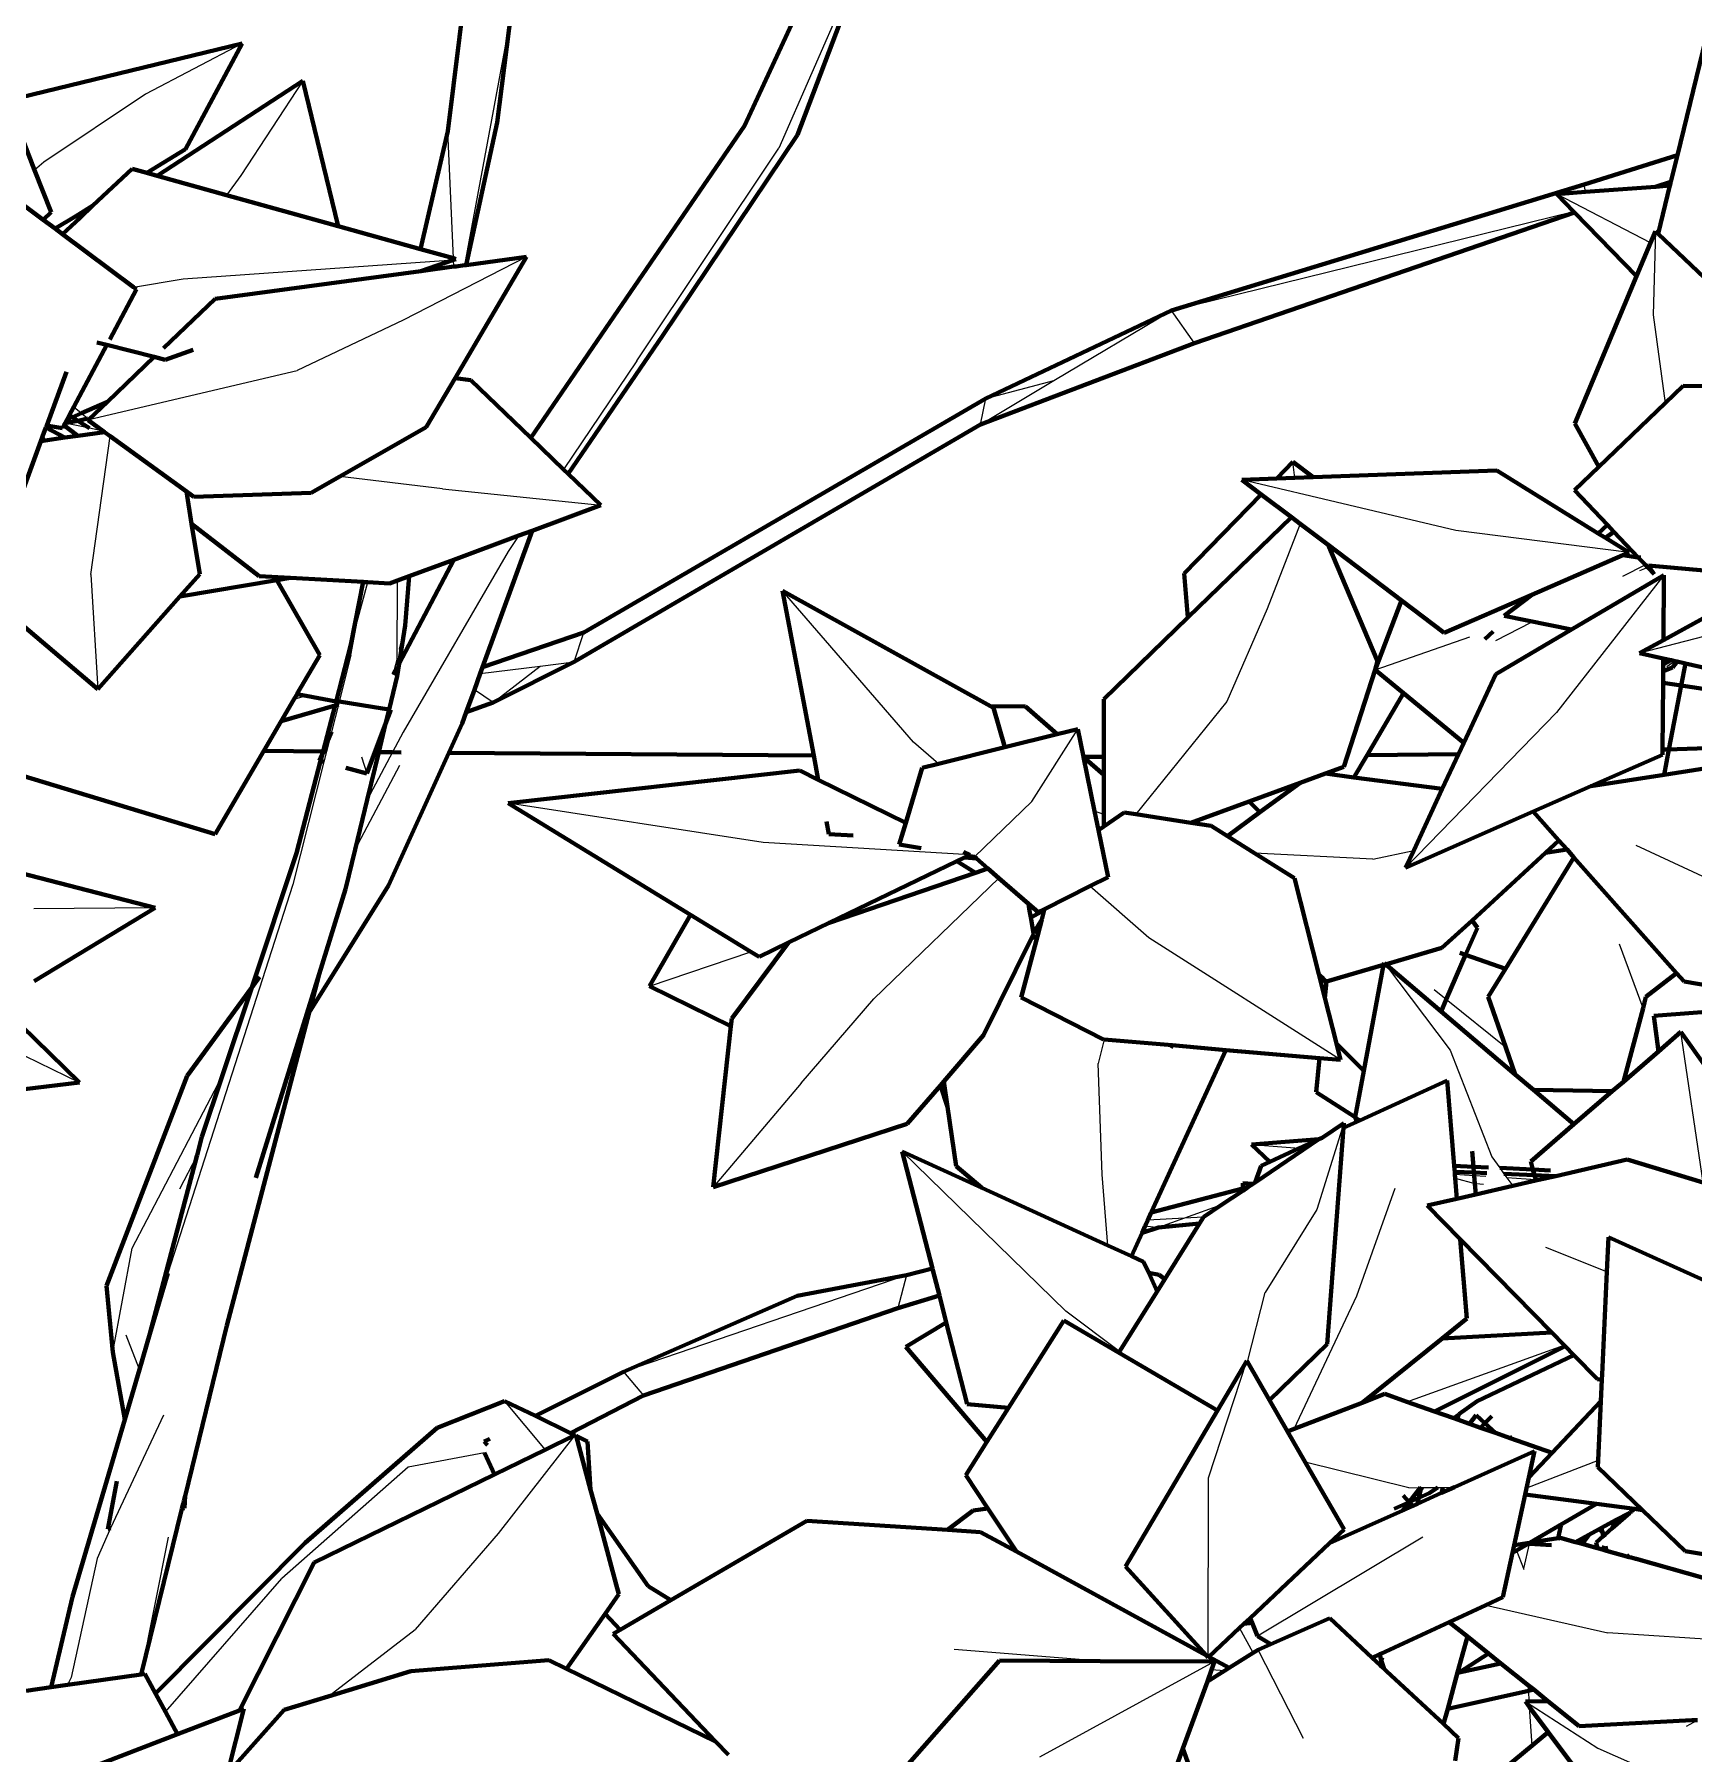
# Model space of a CAD drawing. Header units: millimetres. Extents: x 4307 to 31003, y 2809 to 20009.
# Drawn here: x 7282.2 to 7395.3, y 8134.5 to 8251.7 of the extents above; entities that cross this region are included whole.
import ezdxf

# ---------------------------------------------------------------- set-up
doc = ezdxf.new("R2010")
doc.units = ezdxf.units.MM
doc.layers.add('ProfileEdges', color=7, linetype='Continuous')

msp = doc.modelspace()

# ---------------------------------------------------------------- linework, layer by layer
for p, q in [((7314.93, 8260.05), (7314.44, 8251.67)), ((7339.87, 8259.77), (7332.96, 8243.98)), ((7296.37, 8251.12), (7289.76, 8247.66)), ((7314.44, 8251.67), (7311.53, 8236)), ((7300.49, 8248.57), (7296.27, 8242.13)), ((7289.76, 8247.66), (7282.83, 8243.03)), ((7310.77, 8236.48), (7310.38, 8245.14)), ((7323.28, 8229.48), (7332.96, 8243.98)), ((7282.83, 8243.03), (7282.21, 8242.49)), ((7296.27, 8242.13), (7295.3, 8240.79)), ((7387.96, 8241), (7387.87, 8241.52)), ((7392.4, 8237.54), (7386.01, 8240.85)), ((7359.74, 8232.93), (7387.15, 8239.68)), ((7392.73, 8238.32), (7392.58, 8232.62)), ((7292.34, 8235.07), (7310.78, 8236.38)), ((7315.74, 8236.57), (7307.35, 8232.26)), ((7310.8, 8235.91), (7310.78, 8236.38)), ((7288.96, 8234.52), (7292.34, 8235.07)), ((7307.35, 8232.26), (7300.12, 8228.82)), ((7351.72, 8228.14), (7359.74, 8232.93)), ((7361.31, 8230.7), (7359.74, 8232.93)), ((7392.58, 8232.62), (7393.41, 8226.61)), ((7285.91, 8225.49), (7300.12, 8228.82)), ((7323.28, 8229.48), (7318.28, 8222.08)), ((7346.71, 8225.15), (7351.72, 8228.14)), ((7347.08, 8226.91), (7351.72, 8228.14)), ((7284.88, 8226.35), (7285.4, 8225.92)), ((7346.71, 8225.15), (7347.08, 8226.91)), ((7285.95, 8224.89), (7284.28, 8225.23)), ((7285.4, 8225.92), (7285.84, 8225.55)), ((7285.84, 8225.55), (7285.91, 8225.49)), ((7286.88, 8224.7), (7285.95, 8224.89)), ((7286.05, 8214.92), (7287.35, 8224.36)), ((7368.15, 8221.5), (7368.02, 8222.6)), ((7310.02, 8220.77), (7303.01, 8221.6)), ((7310.02, 8220.77), (7320.83, 8219.64)), ((7379.13, 8217.92), (7364.53, 8221.37)), ((7368.5, 8218.38), (7366.26, 8212.57)), ((7390.94, 8216.42), (7379.13, 8217.92)), ((7315.23, 8217.57), (7314.51, 8216.49)), ((7314.51, 8216.49), (7307.33, 8204.16)), ((7392.06, 8215.57), (7390.48, 8214.78)), ((7392.17, 8215.63), (7392.06, 8215.57)), ((7286.05, 8214.92), (7286.51, 8207.1)), ((7304.2, 8211.71), (7304.7, 8214.4)), ((7304.2, 8211.71), (7304.92, 8214.39)), ((7306.93, 8209.13), (7306.96, 8214.51)), ((7393.31, 8214.87), (7385.99, 8205.51)), ((7392.22, 8215.4), (7391.66, 8215.17)), ((7392.32, 8215.45), (7392.22, 8215.4)), ((7392.48, 8215.51), (7392.32, 8215.45)), ((7342.15, 8203.48), (7333.2, 8213.8)), ((7407.08, 8213.55), (7391.66, 8209.56)), ((7366.26, 8212.57), (7363.51, 8206.27)), ((7303.78, 8209.43), (7304.2, 8211.71)), ((7303.78, 8210.15), (7304.2, 8211.71)), ((7307.1, 8209.83), (7307.48, 8211.44)), ((7319, 8208.96), (7319.65, 8210.97)), ((7384.27, 8211.64), (7381.82, 8210.4)), ((7373.63, 8208.41), (7380.07, 8210.66)), ((7303.78, 8209.43), (7302.98, 8206.27)), ((7306.66, 8208.1), (7306.93, 8209.13)), ((7306.92, 8207.98), (7306.93, 8208.6)), ((7306.93, 8208.6), (7306.93, 8209.13)), ((7312.6, 8208.16), (7316.68, 8208.67)), ((7313.48, 8206.2), (7316.68, 8208.67)), ((7316.68, 8208.67), (7319, 8208.96)), ((7394.07, 8209.02), (7393.52, 8208.63)), ((7300.72, 8206.64), (7299.89, 8206.4)), ((7300.72, 8206.64), (7300.06, 8206.7)), ((7300.72, 8206.64), (7300.08, 8206.74)), ((7302.98, 8206.27), (7302.92, 8206.05)), ((7313.48, 8206.2), (7312.2, 8207.06)), ((7363.51, 8206.27), (7357.31, 8198.57)), ((7302.92, 8206.05), (7302.45, 8204.19)), ((7385.99, 8205.51), (7375.7, 8194.93)), ((7302.45, 8204.19), (7302.11, 8202.85)), ((7307.33, 8204.16), (7306.61, 8202.8)), ((7350.21, 8199.44), (7353.35, 8204.38)), ((7302.11, 8202.85), (7301.93, 8202.15)), ((7306.61, 8202.8), (7304.88, 8199.55)), ((7343.84, 8202.01), (7342.15, 8203.48)), ((7301.93, 8202.15), (7299.81, 8193.79)), ((7304.07, 8196.17), (7307.11, 8201.92)), ((7304.49, 8202.49), (7304.86, 8201.36)), ((7331.89, 8196.64), (7314.51, 8199.33)), ((7350.21, 8199.44), (7346.31, 8195.67)), ((7355.12, 8198.56), (7354.49, 8198.78)), ((7345.98, 8195.8), (7331.89, 8196.64)), ((7373.46, 8195.52), (7365.4, 8195.93)), ((7373.46, 8195.52), (7376.25, 8196.11)), ((7398.26, 8193.26), (7391.43, 8196.45)), ((7299.81, 8193.79), (7291.29, 8167.29)), ((7339.43, 8185.98), (7347.97, 8194.22)), ((7358.19, 8190.14), (7354.17, 8193.66)), ((7290.43, 8192.2), (7282.16, 8192.12)), ((7350.15, 8192.32), (7350.06, 8191.99)), ((7371.27, 8181.82), (7358.19, 8190.14)), ((7324.14, 8186.86), (7331.06, 8189.19)), ((7391.89, 8185.35), (7390.28, 8189.72)), ((7374.34, 8188.34), (7378.73, 8182.5)), ((7374.6, 8188.12), (7374.55, 8188.4)), ((7378.47, 8185.94), (7377.64, 8186.61)), ((7334.48, 8180.25), (7339.43, 8185.98)), ((7382.54, 8182.67), (7378.47, 8185.94)), ((7279.1, 8183.29), (7285.27, 8180.29)), ((7355.15, 8183.22), (7354.73, 8181.57)), ((7396, 8173.46), (7394.48, 8183.73)), ((7355, 8174.02), (7354.73, 8181.57)), ((7378.73, 8182.5), (7381.57, 8175.21)), ((7288.87, 8168.99), (7294.99, 8180.71)), ((7294.99, 8180.71), (7295.34, 8181.38)), ((7334.48, 8180.25), (7328.47, 8173.16)), ((7371.37, 8177.15), (7369.65, 8171.63)), ((7371.48, 8177.51), (7371.37, 8177.15)), ((7365.2, 8176.05), (7368.45, 8175.8)), ((7292.12, 8173.03), (7293.27, 8175.27)), ((7352.52, 8164.7), (7341.38, 8175.57)), ((7381.57, 8175.21), (7382.12, 8174.46)), ((7355.4, 8169.18), (7355, 8174.02)), ((7380.38, 8173.92), (7379.06, 8174.01)), ((7379.08, 8173.77), (7380.43, 8173.4)), ((7381.17, 8173.87), (7380.38, 8173.92)), ((7380.43, 8173.4), (7380.51, 8173.38)), ((7381.01, 8173.33), (7380.51, 8173.38)), ((7382.12, 8174.46), (7382.41, 8174.06)), ((7382.41, 8174.06), (7382.61, 8173.78)), ((7384.58, 8173.66), (7382.61, 8173.78)), ((7382.61, 8173.78), (7383.01, 8173.24)), ((7384.78, 8173.64), (7384.58, 8173.66)), ((7372.37, 8165.74), (7374.98, 8173.09)), ((7360.63, 8171.03), (7358.12, 8170.9)), ((7360.63, 8171.03), (7358.86, 8170.39)), ((7363.15, 8171.94), (7360.63, 8171.03)), ((7361.92, 8171.1), (7360.63, 8171.03)), ((7369.65, 8171.63), (7366.12, 8165.97)), ((7358.86, 8170.39), (7357.8, 8170.19)), ((7357.94, 8170.51), (7358.86, 8170.39)), ((7287.54, 8161.9), (7288.87, 8168.99)), ((7389.42, 8167.38), (7385.27, 8169.03)), ((7343.46, 8167.49), (7341.66, 8167.15)), ((7341.66, 8167.15), (7322.37, 8160.55)), ((7341.66, 8167.15), (7341.07, 8164.89)), ((7364.91, 8161.24), (7366.12, 8165.97)), ((7368.09, 8156.67), (7372.37, 8165.74)), ((7356.18, 8161.94), (7352.52, 8164.7)), ((7289.36, 8160.71), (7288.44, 8163.06)), ((7375.79, 8158.52), (7386.52, 8162.37)), ((7322.37, 8160.55), (7323.72, 8158.94)), ((7362.25, 8153.33), (7364.87, 8161.31)), ((7314.25, 8158.57), (7317.02, 8155.24)), ((7290.99, 8157.6), (7287.39, 8149.89)), ((7378.27, 8157.65), (7378.33, 8157.68)), ((7319.05, 8156.24), (7313.81, 8149.53)), ((7312.89, 8155.04), (7307.68, 8154.07)), ((7307.68, 8154.07), (7299.07, 8146.47)), ((7375.91, 8152.66), (7368.85, 8154.41)), ((7388.83, 8154.52), (7383.95, 8152.63)), ((7362.24, 8141.08), (7362.25, 8153.33)), ((7375.91, 8152.66), (7376.71, 8152.67)), ((7376.71, 8152.67), (7376.84, 8152.67)), ((7376.84, 8152.67), (7377.9, 8152.68)), ((7377.9, 8152.68), (7378.24, 8152.68)), ((7378.24, 8152.68), (7379.03, 8152.69)), ((7292.34, 8151.56), (7292.42, 8151.27)), ((7292.38, 8151.74), (7292.42, 8151.27)), ((7287.39, 8149.89), (7286.47, 8147.84)), ((7289.47, 8139.93), (7291.33, 8149.28)), ((7313.81, 8149.53), (7308.16, 8142.99)), ((7376.88, 8149.28), (7365.6, 8142.53)), ((7384.13, 8148.83), (7383.75, 8147.14)), ((7384.15, 8148.89), (7384.13, 8148.83)), ((7286.47, 8147.84), (7284.69, 8139.72)), ((7383.26, 8148.37), (7383.75, 8147.14)), ((7391.09, 8147.89), (7391.09, 8147.95)), ((7291.13, 8137.37), (7299.07, 8146.47)), ((7383.77, 8147.11), (7383.74, 8147.09)), ((7383.75, 8147.14), (7383.77, 8147.11)), ((7322.08, 8145.7), (7321.86, 8146.06)), ((7381.17, 8144.65), (7389.5, 8142.77)), ((7302.23, 8138.42), (7308.16, 8142.99)), ((7365.3, 8141.39), (7364.38, 8143.1)), ((7402.31, 8141.91), (7389.5, 8142.77)), ((7354.88, 8140.84), (7344.91, 8141.62)), ((7362.67, 8140.8), (7350.74, 8134.29)), ((7368.74, 8135.56), (7365.65, 8141.61)), ((7374.1, 8141.09), (7374.02, 8141.34)), ((7374.4, 8140.16), (7374.1, 8141.09)), ((7284.69, 8139.72), (7284.45, 8139.21)), ((7363.34, 8140.17), (7362.47, 8140.24)), ((7384.09, 8138.81), (7384.07, 8139.18)), ((7384.14, 8138.09), (7384.09, 8138.81)), ((7383.87, 8138.08), (7388.8, 8134.91)), ((7384.32, 8135.09), (7384.16, 8137.69)), ((7394.85, 8136.41), (7395.61, 8136.81)), ((7388.8, 8134.91), (7394.32, 8132.48))]:
    msp.add_line(p, q)
at = {"layer": 'ProfileEdges', "lineweight": 211}
for p, q in [((7337.38, 8260.13), (7330.61, 8245.5)), ((7334.24, 8244.9), (7339.87, 8259.77)), ((7315.31, 8258.07), (7313.76, 8245.74)), ((7311.9, 8257.32), (7310.38, 8245.14)), ((7296.37, 8251.12), (7280.38, 8247.23)), ((7292.5, 8243.92), (7296.37, 8251.12)), ((7396.18, 8251.44), (7394.24, 8243.51)), ((7300.49, 8248.57), (7290.57, 8242.1)), ((7302.91, 8238.67), (7300.49, 8248.57)), ((7282.21, 8242.49), (7280.38, 8247.23)), ((7310.38, 8245.14), (7308.53, 8237.1)), ((7313.76, 8245.74), (7311.64, 8236.02)), ((7321.17, 8231.72), (7330.61, 8245.5)), ((7334.24, 8244.9), (7325.03, 8231.19)), ((7282.79, 8239.1), (7276.27, 8243.95)), ((7289.85, 8242.31), (7292.5, 8243.92)), ((7288.87, 8242.58), (7286.18, 8240.07)), ((7289.85, 8242.31), (7288.87, 8242.58)), ((7394.24, 8243.51), (7387.87, 8241.52)), ((7394.24, 8243.51), (7393.79, 8241.69)), ((7283.33, 8239.62), (7282.21, 8242.49)), ((7290.57, 8242.1), (7289.85, 8242.31)), ((7295.3, 8240.79), (7290.57, 8242.1)), ((7387.87, 8241.52), (7359.74, 8232.93)), ((7392.74, 8241.36), (7387.96, 8241)), ((7393.79, 8241.69), (7392.74, 8241.36)), ((7393.73, 8241.44), (7392.74, 8241.36)), ((7393.73, 8241.44), (7392.92, 8238.14)), ((7393.79, 8241.69), (7393.73, 8241.44)), ((7302.91, 8238.67), (7295.3, 8240.79)), ((7387.96, 8241), (7386.01, 8240.85)), ((7386.01, 8240.85), (7387.15, 8239.68)), ((7282.79, 8239.1), (7283.33, 8239.62)), ((7283.6, 8238.5), (7282.79, 8239.1)), ((7283.6, 8238.5), (7285.01, 8239.35)), ((7285.28, 8239.22), (7284.1, 8238.13)), ((7285.01, 8239.35), (7286.18, 8240.07)), ((7285.28, 8239.22), (7285.01, 8239.35)), ((7286.18, 8240.07), (7285.28, 8239.22)), ((7387.22, 8239.61), (7361.31, 8230.7)), ((7387.15, 8239.68), (7387.22, 8239.61)), ((7387.22, 8239.61), (7391.45, 8235.27)), ((7284.1, 8238.13), (7283.6, 8238.5)), ((7288.96, 8234.52), (7284.1, 8238.13)), ((7308.53, 8237.1), (7302.91, 8238.67)), ((7392.73, 8238.32), (7392.4, 8237.54)), ((7392.92, 8238.14), (7392.73, 8238.32)), ((7397.87, 8233.44), (7392.92, 8238.14)), ((7310.77, 8236.48), (7308.53, 8237.1)), ((7392.4, 8237.54), (7391.45, 8235.27)), ((7308.54, 8235.6), (7294.52, 8233.72)), ((7308.54, 8235.6), (7310.78, 8236.38)), ((7310.8, 8235.91), (7308.54, 8235.6)), ((7310.94, 8236.43), (7310.77, 8236.48)), ((7310.78, 8236.38), (7310.94, 8236.43)), ((7310.96, 8235.93), (7310.8, 8235.91)), ((7310.88, 8228.3), (7315.74, 8236.57)), ((7311.53, 8236), (7310.96, 8235.93)), ((7311.64, 8236.02), (7311.53, 8236)), ((7315.74, 8236.57), (7311.64, 8236.02)), ((7287.34, 8230.95), (7289.16, 8234.37)), ((7289.16, 8234.37), (7288.96, 8234.52)), ((7391.45, 8235.27), (7387.23, 8225.22)), ((7294.52, 8233.72), (7290.99, 8230.35)), ((7359.74, 8232.93), (7347.08, 8226.91)), ((7321.17, 8231.72), (7316.04, 8224.24)), ((7325.03, 8231.19), (7318.59, 8221.79)), ((7284.88, 8226.35), (7287.13, 8230.57)), ((7286.45, 8230.74), (7287.13, 8230.57)), ((7287.13, 8230.57), (7290.37, 8229.75)), ((7290.37, 8229.75), (7287.18, 8226.7)), ((7290.37, 8229.75), (7291.1, 8229.56)), ((7291.1, 8229.56), (7293.02, 8230.23)), ((7361.31, 8230.7), (7346.71, 8225.15)), ((7283.03, 8225.08), (7284.38, 8228.74)), ((7308.91, 8224.96), (7310.88, 8228.3)), ((7311.95, 8228.17), (7310.88, 8228.3)), ((7316.04, 8224.24), (7311.95, 8228.17)), ((7394.63, 8227.78), (7393.41, 8226.61)), ((7397.51, 8227.73), (7394.63, 8227.78)), ((7284.57, 8225.76), (7284.88, 8226.35)), ((7287.18, 8226.7), (7285.4, 8225.92)), ((7287.18, 8226.7), (7285.91, 8225.49)), ((7319.65, 8210.97), (7347.08, 8226.91)), ((7393.41, 8226.61), (7388.87, 8222.27)), ((7282.75, 8224.32), (7282.98, 8224.94)), ((7282.98, 8224.94), (7282.99, 8224.97)), ((7284.26, 8224.25), (7282.98, 8224.94)), ((7282.99, 8224.97), (7283.03, 8225.08)), ((7282.99, 8224.97), (7283.29, 8225.03)), ((7283.03, 8225.08), (7283.29, 8225.03)), ((7283.29, 8225.03), (7284.1, 8224.9)), ((7284.1, 8224.9), (7284.21, 8225.1)), ((7284.21, 8225.1), (7284.28, 8225.23)), ((7284.21, 8225.1), (7285.16, 8224.37)), ((7284.28, 8225.23), (7284.42, 8225.48)), ((7284.28, 8225.23), (7285.15, 8225.4)), ((7284.42, 8225.48), (7284.57, 8225.76)), ((7284.78, 8225.65), (7284.42, 8225.48)), ((7284.62, 8225.75), (7284.57, 8225.76)), ((7284.78, 8225.65), (7284.62, 8225.75)), ((7285.4, 8225.92), (7284.78, 8225.65)), ((7285.15, 8225.4), (7284.78, 8225.65)), ((7285.15, 8225.4), (7285.84, 8225.55)), ((7285.95, 8224.89), (7285.15, 8225.4)), ((7285.85, 8225.44), (7285.91, 8225.49)), ((7286.88, 8224.7), (7285.85, 8225.44)), ((7303.01, 8221.6), (7308.91, 8224.96)), ((7319, 8208.96), (7346.71, 8225.15)), ((7387.23, 8225.22), (7388.87, 8222.27)), ((7279.51, 8215.51), (7282.64, 8224.01)), ((7282.64, 8224.01), (7282.75, 8224.32)), ((7282.78, 8224.03), (7282.64, 8224.01)), ((7282.78, 8224.03), (7282.75, 8224.32)), ((7284.26, 8224.25), (7282.78, 8224.03)), ((7285.16, 8224.37), (7284.26, 8224.25)), ((7286.97, 8224.63), (7285.16, 8224.37)), ((7286.88, 8224.7), (7286.97, 8224.63)), ((7286.97, 8224.63), (7287.35, 8224.36)), ((7287.35, 8224.36), (7292.56, 8220.58)), ((7318.28, 8222.08), (7316.04, 8224.24)), ((7368.02, 8222.6), (7366.91, 8221.46)), ((7369.39, 8221.55), (7368.02, 8222.6)), ((7301.07, 8220.49), (7303.01, 8221.6)), ((7318.59, 8221.79), (7318.28, 8222.08)), ((7320.83, 8219.64), (7318.59, 8221.79)), ((7366.91, 8221.46), (7364.53, 8221.37)), ((7368.15, 8221.5), (7366.91, 8221.46)), ((7369.39, 8221.55), (7368.15, 8221.5)), ((7381.91, 8222.01), (7369.39, 8221.55)), ((7388.83, 8217.72), (7381.91, 8222.01)), ((7388.87, 8222.27), (7387.21, 8220.68)), ((7292.91, 8218.38), (7292.56, 8220.58)), ((7292.56, 8220.58), (7293.06, 8220.22)), ((7293.06, 8220.22), (7301.07, 8220.49)), ((7365.85, 8220.37), (7360.59, 8214.99)), ((7364.53, 8221.37), (7365.85, 8220.37)), ((7365.85, 8220.37), (7367.92, 8218.82)), ((7387.21, 8220.68), (7389.46, 8218.31)), ((7316.14, 8217.9), (7320.83, 8219.64)), ((7292.91, 8218.38), (7297.53, 8214.81)), ((7293.47, 8214.95), (7292.91, 8218.38)), ((7312.75, 8208.6), (7316.14, 8217.9)), ((7315.23, 8217.57), (7316.14, 8217.9)), ((7367.92, 8218.82), (7360.86, 8211.98)), ((7367.92, 8218.82), (7368.5, 8218.38)), ((7368.5, 8218.38), (7370.41, 8216.94)), ((7389.46, 8218.31), (7388.83, 8217.72)), ((7389.5, 8218.35), (7389.46, 8218.31)), ((7389.46, 8218.31), (7389.9, 8217.84)), ((7389.95, 8217.88), (7389.9, 8217.84)), ((7310.79, 8215.92), (7315.23, 8217.57)), ((7373.79, 8209.01), (7370.41, 8216.94)), ((7370.41, 8216.94), (7375.43, 8213.15)), ((7389.34, 8217.41), (7388.83, 8217.72)), ((7389.9, 8217.84), (7389.34, 8217.41)), ((7390.94, 8216.42), (7389.34, 8217.41)), ((7389.9, 8217.84), (7391.57, 8216.09)), ((7310.79, 8215.92), (7307.07, 8208.86)), ((7307.75, 8214.8), (7310.79, 8215.92)), ((7384.3, 8213.54), (7390.51, 8216.23)), ((7390.51, 8216.23), (7390.94, 8216.42)), ((7391.57, 8216.09), (7390.51, 8216.23)), ((7391.74, 8216.07), (7391.57, 8216.09)), ((7391.57, 8216.09), (7392.06, 8215.57)), ((7392.06, 8215.57), (7392.22, 8215.4)), ((7292.12, 8213.43), (7293.47, 8214.95)), ((7292.12, 8213.43), (7298.72, 8214.54)), ((7297.53, 8214.81), (7299.65, 8214.69)), ((7298.72, 8214.54), (7299.65, 8214.69)), ((7301.65, 8209.42), (7298.72, 8214.54)), ((7299.65, 8214.69), (7304.61, 8214.41)), ((7304.61, 8214.41), (7303.78, 8210.15)), ((7304.61, 8214.41), (7304.7, 8214.4)), ((7304.7, 8214.4), (7304.92, 8214.39)), ((7304.92, 8214.39), (7306.4, 8214.3)), ((7306.4, 8214.3), (7306.96, 8214.51)), ((7306.96, 8214.51), (7307.75, 8214.8)), ((7307.75, 8214.8), (7307.48, 8211.44)), ((7360.59, 8214.99), (7360.86, 8211.98)), ((7393.31, 8214.87), (7387.02, 8211.17)), ((7392.22, 8215.4), (7392.66, 8214.94)), ((7392.32, 8215.45), (7392.26, 8215.53)), ((7392.26, 8215.53), (7392.48, 8215.51)), ((7392.66, 8214.94), (7392.32, 8215.45)), ((7392.48, 8215.51), (7397.33, 8215.08)), ((7393.28, 8210.44), (7393.31, 8214.87)), ((7278.38, 8214.01), (7286.51, 8207.1)), ((7286.51, 8207.1), (7292.12, 8213.43)), ((7333.2, 8213.8), (7335.34, 8202.59)), ((7347.39, 8205.95), (7333.2, 8213.8)), ((7378.34, 8210.95), (7384.3, 8213.54)), ((7384.3, 8213.54), (7382.43, 8212.1)), ((7375.43, 8213.15), (7373.63, 8208.41)), ((7375.43, 8213.15), (7378.34, 8210.95)), ((7382.43, 8212.1), (7387.02, 8211.17)), ((7396.72, 8212.33), (7393.28, 8210.44)), ((7307.07, 8208.86), (7307.48, 8211.44)), ((7319.65, 8210.97), (7312.75, 8208.6)), ((7360.86, 8211.98), (7355.13, 8206.43)), ((7381.68, 8211.04), (7381.11, 8210.51)), ((7387.02, 8211.17), (7381.85, 8208.12)), ((7302.77, 8206.26), (7303.78, 8210.15)), ((7393.28, 8210.44), (7391.66, 8209.56)), ((7300.1, 8206.77), (7301.65, 8209.42)), ((7306.93, 8208.6), (7306.66, 8208.1)), ((7306.92, 8207.98), (7307.07, 8208.86)), ((7307.07, 8208.86), (7306.99, 8208.73)), ((7312.6, 8208.16), (7312.75, 8208.6)), ((7319, 8208.96), (7313.48, 8206.2)), ((7373.63, 8208.41), (7373.79, 8209.01)), ((7391.66, 8209.56), (7393.27, 8209.2)), ((7393.26, 8208.33), (7393.27, 8208.79)), ((7393.26, 8208.33), (7393.91, 8208.57)), ((7393.27, 8209.2), (7393.82, 8209.08)), ((7393.27, 8208.79), (7393.27, 8209.2)), ((7393.82, 8209.08), (7393.27, 8208.79)), ((7393.82, 8209.08), (7394.07, 8209.02)), ((7393.91, 8208.57), (7394.23, 8208.98)), ((7394.07, 8209.02), (7394.23, 8208.98)), ((7394.23, 8208.98), (7394.79, 8208.86)), ((7394.5, 8207.35), (7394.79, 8208.86)), ((7394.79, 8208.86), (7398.44, 8208.03)), ((7306.38, 8205.71), (7306.92, 8207.98)), ((7312.2, 8207.06), (7312.6, 8208.16)), ((7371.49, 8201.81), (7373.63, 8208.41)), ((7373.63, 8208.41), (7375.56, 8206.82)), ((7381.85, 8208.12), (7379.67, 8203.45)), ((7393.23, 8202.99), (7393.26, 8207.53)), ((7393.26, 8207.53), (7393.26, 8208.33)), ((7393.26, 8207.53), (7394.5, 8207.35)), ((7393.66, 8203), (7394.5, 8207.35)), ((7394.5, 8207.35), (7396.75, 8207.01)), ((7299.02, 8204.91), (7299.89, 8206.4)), ((7299.89, 8206.4), (7300.06, 8206.7)), ((7300.06, 8206.7), (7300.08, 8206.74)), ((7300.08, 8206.74), (7300.1, 8206.77)), ((7300.72, 8206.64), (7300.1, 8206.77)), ((7300.72, 8206.64), (7302.77, 8206.26)), ((7302.77, 8206.26), (7302.98, 8206.27)), ((7302.98, 8206.27), (7305.94, 8205.78)), ((7311.64, 8205.54), (7312.2, 8207.06)), ((7313.48, 8206.2), (7311.64, 8205.54)), ((7355.13, 8206.43), (7355.12, 8202.5)), ((7373.07, 8202.61), (7375.56, 8206.82)), ((7375.56, 8206.82), (7379.67, 8203.45)), ((7299.02, 8204.91), (7302.7, 8205.99)), ((7301.88, 8202.86), (7302.7, 8205.99)), ((7302.7, 8205.99), (7302.92, 8206.05)), ((7306.38, 8205.71), (7305.94, 8205.78)), ((7306.14, 8204.74), (7306.38, 8205.71)), ((7306.14, 8204.74), (7306.5, 8205.69)), ((7306.5, 8205.69), (7306.38, 8205.71)), ((7311.36, 8204.77), (7311.64, 8205.54)), ((7349.78, 8205.91), (7347.39, 8205.95)), ((7347.6, 8205.83), (7347.39, 8205.95)), ((7348.36, 8203.14), (7347.6, 8205.83)), ((7351.94, 8204.03), (7349.78, 8205.91)), ((7297.84, 8202.9), (7299.02, 8204.91)), ((7301.88, 8202.86), (7302.45, 8204.19)), ((7304.86, 8201.36), (7306.14, 8204.74)), ((7305.67, 8202.81), (7306.14, 8204.74)), ((7310.45, 8202.77), (7311.36, 8204.77)), ((7351.94, 8204.03), (7348.36, 8203.14)), ((7353.35, 8204.38), (7351.94, 8204.03)), ((7353.73, 8202.5), (7353.35, 8204.38)), ((7294.53, 8197.21), (7297.84, 8202.9)), ((7301.88, 8202.86), (7297.84, 8202.9)), ((7301.61, 8202.24), (7301.88, 8202.86)), ((7301.71, 8202.21), (7301.88, 8202.86)), ((7302.11, 8202.85), (7301.88, 8202.86)), ((7304.88, 8199.55), (7305.67, 8202.81)), ((7306.61, 8202.8), (7305.67, 8202.81)), ((7306.33, 8193.72), (7310.45, 8202.77)), ((7307.2, 8202.79), (7306.61, 8202.8)), ((7335.34, 8202.59), (7310.45, 8202.77)), ((7348.36, 8203.14), (7343.84, 8202.01)), ((7373.07, 8202.61), (7379.31, 8202.68)), ((7379.31, 8202.68), (7378.2, 8200.3)), ((7379.67, 8203.45), (7379.31, 8202.68)), ((7393.22, 8202.63), (7393.23, 8202.99)), ((7393.23, 8202.99), (7393.66, 8203)), ((7393.33, 8201.26), (7393.66, 8203)), ((7393.66, 8203), (7394.22, 8203.01)), ((7401.7, 8203.28), (7394.22, 8203.01)), ((7300.06, 8195.92), (7301.71, 8202.21)), ((7301.71, 8202.21), (7301.61, 8202.24)), ((7301.93, 8202.15), (7301.71, 8202.21)), ((7304.86, 8201.36), (7303.43, 8201.74)), ((7334.38, 8201.56), (7314.51, 8199.33)), ((7335.65, 8200.93), (7334.38, 8201.56)), ((7335.34, 8202.59), (7335.65, 8200.93)), ((7342.74, 8201.74), (7341.61, 8197.98)), ((7343.84, 8202.01), (7342.74, 8201.74)), ((7355.12, 8202.5), (7353.73, 8202.5)), ((7353.74, 8202.46), (7353.73, 8202.5)), ((7355.12, 8201.26), (7353.74, 8202.46)), ((7354.49, 8198.78), (7353.74, 8202.46)), ((7355.12, 8202.5), (7355.12, 8201.26)), ((7370.24, 8201.35), (7371.49, 8201.81)), ((7372.17, 8201.09), (7373.07, 8202.61)), ((7388.33, 8200.48), (7393.22, 8202.63)), ((7397.82, 8201.96), (7393.33, 8201.26)), ((7281.47, 8201.16), (7294.53, 8197.21)), ((7341.61, 8197.98), (7335.65, 8200.93)), ((7355.12, 8201.26), (7355.12, 8198.56)), ((7365.04, 8199.45), (7368.52, 8200.72)), ((7368.52, 8200.72), (7365.77, 8198.71)), ((7368.52, 8200.72), (7370.24, 8201.35)), ((7372.17, 8201.09), (7370.24, 8201.35)), ((7378.2, 8200.3), (7372.17, 8201.09)), ((7378.2, 8200.3), (7376.25, 8196.11)), ((7384.41, 8198.76), (7388.33, 8200.48)), ((7393.33, 8201.26), (7388.33, 8200.48)), ((7304.07, 8196.17), (7304.88, 8199.55)), ((7314.51, 8199.33), (7326.94, 8191.71)), ((7361.06, 8198), (7365.04, 8199.45)), ((7365.04, 8199.45), (7365.77, 8198.71)), ((7336.2, 8198.09), (7336.36, 8197.22)), ((7341.61, 8197.98), (7341.16, 8196.51)), ((7354.76, 8197.48), (7354.49, 8198.78)), ((7356.5, 8198.69), (7355.11, 8197.73)), ((7355.12, 8198.56), (7355.11, 8197.73)), ((7357.31, 8198.57), (7356.5, 8198.69)), ((7361.06, 8198), (7357.31, 8198.57)), ((7362.45, 8197.79), (7361.06, 8198)), ((7365.77, 8198.71), (7363.56, 8197.09)), ((7375.7, 8194.93), (7384.41, 8198.76)), ((7384.41, 8198.76), (7386.16, 8196.79)), ((7336.36, 8197.22), (7338.03, 8197.13)), ((7355.11, 8197.73), (7354.76, 8197.48)), ((7355.41, 8194.29), (7354.76, 8197.48)), ((7363.56, 8197.09), (7362.45, 8197.79)), ((7365.4, 8195.93), (7363.56, 8197.09)), ((7385.24, 8195.94), (7386.16, 8196.79)), ((7386.16, 8196.79), (7386.71, 8196.16)), ((7300.06, 8195.92), (7297.01, 8186.76)), ((7303.41, 8193.47), (7304.07, 8196.17)), ((7341.16, 8196.51), (7342.67, 8196.26)), ((7345.1, 8195.38), (7345.63, 8195.63)), ((7345.98, 8195.8), (7345.56, 8196.02)), ((7345.63, 8195.63), (7345.85, 8195.74)), ((7346.43, 8195.56), (7345.63, 8195.63)), ((7345.85, 8195.74), (7345.98, 8195.8)), ((7345.85, 8195.74), (7346.31, 8195.67)), ((7346.31, 8195.67), (7346.43, 8195.56)), ((7368.12, 8194.21), (7365.4, 8195.93)), ((7376.25, 8196.11), (7375.7, 8194.93)), ((7380.23, 8191.34), (7385.24, 8195.94)), ((7387.18, 8195.63), (7382.51, 8188.03)), ((7385.24, 8195.94), (7386.71, 8196.16)), ((7386.71, 8196.16), (7387.18, 8195.63)), ((7387.18, 8195.63), (7394.18, 8187.75)), ((7290.43, 8192.2), (7278.55, 8195.27)), ((7336.4, 8191.17), (7345.1, 8195.38)), ((7346.38, 8194.59), (7336.4, 8191.17)), ((7345.1, 8195.38), (7346.38, 8194.59)), ((7347.22, 8194.87), (7346.38, 8194.59)), ((7346.43, 8195.56), (7347.22, 8194.87)), ((7347.22, 8194.87), (7347.97, 8194.22)), ((7300.92, 8185.06), (7306.33, 8193.72)), ((7303.41, 8193.47), (7301.61, 8187.68)), ((7347.97, 8194.22), (7349.98, 8192.47)), ((7351.08, 8192.11), (7354.17, 8193.66)), ((7354.17, 8193.66), (7355.41, 8194.29)), ((7369.78, 8187.68), (7368.12, 8194.21)), ((7282.17, 8187.19), (7290.43, 8192.2)), ((7350.06, 8191.99), (7349.98, 8192.47)), ((7349.98, 8192.47), (7350.15, 8192.32)), ((7350.15, 8192.32), (7350.64, 8191.89)), ((7350.64, 8191.89), (7351.08, 8192.11)), ((7351.08, 8192.11), (7351.06, 8192.03)), ((7326.94, 8191.71), (7324.14, 8186.86)), ((7326.94, 8191.71), (7331.06, 8189.19)), ((7333.62, 8189.82), (7336.4, 8191.17)), ((7350.14, 8191.54), (7350.06, 8191.99)), ((7351.06, 8192.03), (7350.14, 8191.54)), ((7350.33, 8190.46), (7350.14, 8191.54)), ((7350.33, 8190.46), (7350.89, 8191.39)), ((7350.89, 8191.39), (7350.59, 8190.27)), ((7351.06, 8192.03), (7350.89, 8191.39)), ((7378.18, 8189.46), (7380.23, 8191.34)), ((7380.6, 8190.84), (7380.23, 8191.34)), ((7333.62, 8189.82), (7329.75, 8184.64)), ((7331.61, 8188.85), (7333.62, 8189.82)), ((7346.92, 8183.51), (7350.18, 8190.12)), ((7350.59, 8190.27), (7349.48, 8186.09)), ((7350.18, 8190.12), (7350.34, 8190.43)), ((7350.59, 8190.27), (7350.18, 8190.12)), ((7350.34, 8190.43), (7350.33, 8190.46)), ((7379.79, 8188.98), (7380.6, 8190.84)), ((7331.06, 8189.19), (7331.61, 8188.85)), ((7374.55, 8188.4), (7378.18, 8189.46)), ((7378.47, 8185.94), (7379.79, 8188.98)), ((7379.79, 8188.98), (7379.4, 8189.12)), ((7382.51, 8188.03), (7379.79, 8188.98)), ((7297.01, 8186.76), (7297.54, 8187.48)), ((7301.61, 8187.68), (7297.29, 8173.79)), ((7301.61, 8187.68), (7300.92, 8185.06)), ((7369.78, 8187.68), (7369.99, 8187.46)), ((7369.92, 8187.13), (7369.78, 8187.68)), ((7369.99, 8187.46), (7369.92, 8187.13)), ((7369.99, 8187.46), (7370.26, 8187.16)), ((7370.3, 8187.17), (7374.2, 8188.3)), ((7374.2, 8188.3), (7372.85, 8181.08)), ((7374.23, 8188.44), (7374.2, 8188.3)), ((7374.23, 8188.44), (7374.34, 8188.34)), ((7374.34, 8188.34), (7374.55, 8188.4)), ((7374.6, 8188.12), (7374.34, 8188.34)), ((7378.12, 8185.13), (7374.6, 8188.12)), ((7382.51, 8188.03), (7381.34, 8186.13)), ((7394.18, 8187.75), (7392.09, 8186.12)), ((7394.18, 8187.75), (7394.69, 8187.18)), ((7285.27, 8180.29), (7278.46, 8186.9)), ((7292.61, 8180.74), (7297.01, 8186.76)), ((7297.01, 8186.76), (7294.99, 8180.71)), ((7324.14, 8186.86), (7329.69, 8184.12)), ((7370.2, 8186.05), (7369.92, 8187.13)), ((7370.3, 8187.17), (7370.2, 8186.05)), ((7370.26, 8187.16), (7370.3, 8187.17)), ((7394.69, 8187.18), (7401.03, 8186.08)), ((7349.48, 8186.09), (7355.1, 8183.22)), ((7370.99, 8182.94), (7370.2, 8186.05)), ((7378.12, 8185.13), (7378.47, 8185.94)), ((7383.18, 8180.84), (7378.12, 8185.13)), ((7381.34, 8186.13), (7382.54, 8182.67)), ((7391.89, 8185.35), (7390.55, 8180.34)), ((7392.09, 8186.12), (7391.89, 8185.35)), ((7399.7, 8185.36), (7392.63, 8184.84)), ((7300.92, 8185.06), (7295.32, 8163.72)), ((7329.69, 8184.12), (7328.47, 8173.16)), ((7329.75, 8184.64), (7329.69, 8184.12)), ((7392.63, 8184.84), (7392.94, 8182.4)), ((7344.2, 8180.35), (7346.92, 8183.51)), ((7355.1, 8183.22), (7355.15, 8183.22)), ((7355.15, 8183.22), (7359.78, 8182.82)), ((7359.68, 8182.65), (7359.78, 8182.82)), ((7359.78, 8182.82), (7363.43, 8182.5)), ((7370.99, 8182.94), (7372.85, 8181.08)), ((7371.27, 8181.82), (7370.99, 8182.94)), ((7394.48, 8183.73), (7392.94, 8182.4)), ((7397.96, 8178.84), (7394.48, 8183.73)), ((7358.36, 8171.43), (7363.43, 8182.5)), ((7363.43, 8182.5), (7369.82, 8181.94)), ((7369.82, 8181.94), (7369.61, 8179.63)), ((7369.82, 8181.94), (7371.27, 8181.82)), ((7382.54, 8182.67), (7383.18, 8180.84)), ((7392.94, 8182.4), (7390.55, 8180.34)), ((7292.61, 8180.74), (7287.11, 8166.43)), ((7294.99, 8180.71), (7293.62, 8176.59)), ((7372.85, 8181.08), (7372.26, 8177.93)), ((7378.53, 8180.43), (7372.57, 8177.7)), ((7379.01, 8174.6), (7378.53, 8180.43)), ((7384.43, 8179.78), (7383.18, 8180.84)), ((7278.22, 8179.44), (7285.27, 8180.29)), ((7341.71, 8177.46), (7343.98, 8180.09)), ((7343.98, 8180.09), (7344.2, 8180.35)), ((7343.98, 8180.09), (7344.46, 8178.63)), ((7344.2, 8180.35), (7344.46, 8178.63)), ((7369.61, 8179.63), (7372.26, 8177.93)), ((7389.79, 8179.69), (7384.43, 8179.78)), ((7387.18, 8177.44), (7384.43, 8179.78)), ((7389.79, 8179.69), (7387.18, 8177.44)), ((7390.55, 8180.34), (7389.79, 8179.69)), ((7344.46, 8178.63), (7345.06, 8174.57)), ((7328.47, 8173.16), (7341.71, 8177.46)), ((7371.48, 8177.51), (7370, 8176.51)), ((7370.36, 8162.44), (7371.46, 8177.19)), ((7371.46, 8177.19), (7371.37, 8177.15)), ((7372.38, 8177.61), (7371.46, 8177.19)), ((7371.46, 8177.19), (7371.48, 8177.51)), ((7372.26, 8177.93), (7372.28, 8177.88)), ((7372.28, 8177.88), (7372.38, 8177.61)), ((7372.28, 8177.88), (7372.57, 8177.7)), ((7372.57, 8177.7), (7372.38, 8177.61)), ((7387.18, 8177.44), (7384.23, 8174.9)), ((7293.62, 8176.59), (7293.3, 8175.34)), ((7369.79, 8176.42), (7365.2, 8176.05)), ((7365.2, 8176.05), (7366.44, 8174.88)), ((7369.79, 8176.42), (7365.43, 8173.46)), ((7368.45, 8175.8), (7366.44, 8174.88)), ((7369.79, 8176.42), (7368.45, 8175.8)), ((7370, 8176.51), (7369.79, 8176.42)), ((7293.27, 8175.27), (7290.07, 8163.15)), ((7293.27, 8175.27), (7293.3, 8175.34)), ((7346.81, 8173.1), (7341.38, 8175.57)), ((7341.38, 8175.57), (7343.43, 8167.6)), ((7345.06, 8174.57), (7346.81, 8173.1)), ((7365.86, 8174.61), (7365.43, 8173.46)), ((7366.44, 8174.88), (7365.86, 8174.61)), ((7379.01, 8174.6), (7380.33, 8174.54)), ((7379.05, 8174.2), (7379.01, 8174.6)), ((7380.24, 8175.6), (7380.33, 8174.54)), ((7380.33, 8174.54), (7381.35, 8174.49)), ((7380.33, 8174.54), (7380.36, 8174.14)), ((7384.23, 8174.9), (7384.38, 8174.35)), ((7390.82, 8175.03), (7385.95, 8173.91)), ((7396, 8173.46), (7390.82, 8175.03)), ((7364.61, 8173.43), (7364.6, 8173.05)), ((7365.3, 8173.38), (7364.61, 8173.43)), ((7365.3, 8173.38), (7364.94, 8173.14)), ((7365.43, 8173.46), (7365.3, 8173.38)), ((7379.05, 8174.2), (7380.36, 8174.14)), ((7379.06, 8174.01), (7379.05, 8174.2)), ((7379.08, 8173.77), (7379.06, 8174.01)), ((7379.2, 8172.36), (7379.08, 8173.77)), ((7380.36, 8174.14), (7381.24, 8174.11)), ((7380.36, 8174.14), (7380.38, 8173.92)), ((7380.38, 8173.92), (7380.43, 8173.4)), ((7380.43, 8173.4), (7380.49, 8172.66)), ((7382.12, 8174.46), (7384.38, 8174.35)), ((7382.41, 8174.06), (7384.49, 8173.97)), ((7384.59, 8173.6), (7383.01, 8173.24)), ((7384.38, 8174.35), (7385.58, 8174.29)), ((7384.38, 8174.35), (7384.49, 8173.97)), ((7384.49, 8173.97), (7385.95, 8173.91)), ((7384.49, 8173.97), (7384.58, 8173.66)), ((7384.58, 8173.66), (7384.59, 8173.6)), ((7384.78, 8173.64), (7384.59, 8173.6)), ((7385.95, 8173.91), (7384.78, 8173.64)), ((7355.4, 8169.18), (7346.81, 8173.1)), ((7358.36, 8171.43), (7364.6, 8173.05)), ((7364.59, 8172.9), (7363.15, 8171.94)), ((7364.94, 8173.14), (7364.59, 8172.9)), ((7364.6, 8173.05), (7364.59, 8172.9)), ((7364.6, 8173.05), (7364.94, 8173.14)), ((7379.2, 8172.36), (7377.17, 8171.9)), ((7380.49, 8172.66), (7379.2, 8172.36)), ((7383.01, 8173.24), (7380.49, 8172.66)), ((7358.12, 8170.9), (7358.36, 8171.43)), ((7361.92, 8171.1), (7361.65, 8170.67)), ((7361.94, 8171.12), (7361.92, 8171.1)), ((7363.15, 8171.94), (7361.94, 8171.12)), ((7377.17, 8171.9), (7379.43, 8169.6)), ((7357, 8168.45), (7357.73, 8170.04)), ((7357.73, 8170.04), (7358.86, 8170.39)), ((7357.73, 8170.04), (7357.8, 8170.19)), ((7357.8, 8170.19), (7357.94, 8170.51)), ((7357.94, 8170.51), (7358.12, 8170.9)), ((7358.86, 8170.39), (7361.65, 8170.67)), ((7361.65, 8170.67), (7359.27, 8166.87)), ((7357, 8168.45), (7355.4, 8169.18)), ((7379.88, 8164.19), (7379.43, 8169.6)), ((7379.43, 8169.6), (7385.67, 8163.24)), ((7389.53, 8169.74), (7389.42, 8167.38)), ((7397.69, 8166.05), (7389.53, 8169.74)), ((7341.66, 8167.15), (7343.43, 8167.6)), ((7343.43, 8167.6), (7343.46, 8167.49)), ((7343.46, 8167.49), (7343.91, 8165.77)), ((7357.82, 8168.07), (7357, 8168.45)), ((7358.18, 8167.3), (7357.82, 8168.07)), ((7287.11, 8166.43), (7287.54, 8161.9)), ((7290.07, 8163.15), (7291.29, 8167.29)), ((7334.21, 8165.75), (7341.66, 8167.15)), ((7358.9, 8167.18), (7358.18, 8167.3)), ((7358.75, 8166.04), (7358.18, 8167.3)), ((7359.27, 8166.87), (7358.75, 8166.04)), ((7359.27, 8166.87), (7358.9, 8167.18)), ((7389.42, 8167.38), (7389.1, 8160.38)), ((7322.37, 8160.55), (7334.21, 8165.75)), ((7341.07, 8164.89), (7343.91, 8165.77)), ((7343.91, 8165.77), (7344.38, 8163.92)), ((7358.75, 8166.04), (7356.18, 8161.94)), ((7341.07, 8164.89), (7323.72, 8158.94)), ((7352.39, 8164.05), (7348.62, 8158.11)), ((7356.13, 8161.87), (7352.39, 8164.05)), ((7378.2, 8162.84), (7379.88, 8164.19)), ((7289.36, 8160.71), (7290.07, 8163.15)), ((7292.47, 8152.09), (7295.32, 8163.72)), ((7344.38, 8163.92), (7341.62, 8162.26)), ((7344.38, 8163.92), (7345.81, 8158.36)), ((7372.73, 8158.45), (7378.2, 8162.84)), ((7378.2, 8162.84), (7385.67, 8163.24)), ((7385.67, 8163.24), (7386.52, 8162.37)), ((7288.36, 8157.31), (7287.54, 8161.9)), ((7341.62, 8162.26), (7347.14, 8155.78)), ((7356.18, 8161.94), (7356.13, 8161.87)), ((7362.88, 8157.93), (7356.13, 8161.87)), ((7366.42, 8158.63), (7370.36, 8162.44)), ((7386.59, 8162.3), (7377.67, 8157.86)), ((7387.18, 8161.7), (7380.58, 8158.57)), ((7386.52, 8162.37), (7386.59, 8162.3)), ((7386.59, 8162.3), (7387.18, 8161.7)), ((7387.18, 8161.7), (7388.79, 8160.06)), ((7288.36, 8157.31), (7289.36, 8160.71)), ((7316.36, 8157.55), (7322.37, 8160.55)), ((7364.87, 8161.31), (7362.88, 8157.93)), ((7364.91, 8161.24), (7364.87, 8161.31)), ((7366.42, 8158.63), (7364.91, 8161.24)), ((7389.1, 8160.38), (7389.05, 8160.47)), ((7388.79, 8160.06), (7389.08, 8160.02)), ((7389.08, 8160.02), (7389.01, 8158.55)), ((7389.1, 8160.38), (7389.08, 8160.02)), ((7314.25, 8158.57), (7309.67, 8156.75)), ((7316.36, 8157.55), (7314.25, 8158.57)), ((7318.76, 8156.38), (7323.72, 8158.94)), ((7345.81, 8158.36), (7348.62, 8158.11)), ((7348.62, 8158.11), (7347.14, 8155.78)), ((7367.65, 8156.49), (7366.42, 8158.63)), ((7372.73, 8158.45), (7368.09, 8156.67)), ((7374.28, 8159.05), (7372.73, 8158.45)), ((7375.79, 8158.52), (7374.28, 8159.05)), ((7377.67, 8157.86), (7375.79, 8158.52)), ((7380.58, 8158.57), (7379.33, 8157.67)), ((7389.01, 8158.55), (7385.69, 8155.03)), ((7389.01, 8158.55), (7388.83, 8154.52)), ((7284.8, 8145.21), (7288.36, 8157.31)), ((7318.76, 8156.38), (7316.36, 8157.55)), ((7362.88, 8157.93), (7356.61, 8147.29)), ((7378.27, 8157.65), (7377.67, 8157.86)), ((7379, 8157.39), (7378.27, 8157.65)), ((7379.31, 8157.62), (7379, 8157.39)), ((7379.24, 8157.3), (7379, 8157.39)), ((7379.31, 8157.62), (7379.24, 8157.3)), ((7380.06, 8157.02), (7379.24, 8157.3)), ((7379.33, 8157.67), (7379.31, 8157.62)), ((7380.52, 8157.61), (7380.06, 8157.02)), ((7380.81, 8156.75), (7380.06, 8157.02)), ((7381.11, 8157.06), (7380.52, 8157.61)), ((7381.11, 8157.06), (7380.81, 8156.75)), ((7381.58, 8157.54), (7381.11, 8157.06)), ((7381.83, 8156.39), (7381.11, 8157.06)), ((7309.67, 8156.75), (7300.65, 8148.9)), ((7312.87, 8155.8), (7313.26, 8156)), ((7313.1, 8155.57), (7312.87, 8155.8)), ((7319.05, 8156.24), (7317.02, 8155.24)), ((7319.05, 8156.24), (7318.76, 8156.38)), ((7319.11, 8156.27), (7319.05, 8156.24)), ((7319.13, 8156.2), (7319.11, 8156.27)), ((7319.9, 8155.82), (7319.13, 8156.2)), ((7320.12, 8152.51), (7319.13, 8156.2)), ((7320.12, 8152.51), (7319.9, 8155.82)), ((7347.14, 8155.78), (7345.71, 8153.52)), ((7368.09, 8156.67), (7367.65, 8156.49)), ((7368.85, 8154.41), (7367.65, 8156.49)), ((7381.83, 8156.39), (7380.81, 8156.75)), ((7382.83, 8156.04), (7381.83, 8156.39)), ((7382.83, 8156.04), (7382.96, 8156.13)), ((7385.69, 8155.03), (7382.83, 8156.04)), ((7312.89, 8155.04), (7313.56, 8153.55)), ((7317.02, 8155.24), (7313.56, 8153.55)), ((7384.49, 8155.14), (7379.03, 8152.69)), ((7384.1, 8153.36), (7384.49, 8155.14)), ((7385.69, 8155.03), (7384.1, 8153.36)), ((7313.56, 8153.55), (7301.28, 8147.55)), ((7345.71, 8153.52), (7347.21, 8151.25)), ((7371.5, 8149.8), (7368.85, 8154.41)), ((7388.83, 8154.52), (7388.81, 8154.05)), ((7388.81, 8154.05), (7391.85, 8151.13)), ((7287.2, 8149.83), (7287.81, 8153.1)), ((7320.12, 8152.51), (7320.56, 8150.89)), ((7376.71, 8152.67), (7375.94, 8151.67)), ((7378.15, 8152.3), (7376.51, 8151.56)), ((7376.74, 8152.57), (7376.6, 8151.96)), ((7376.6, 8151.96), (7377.31, 8152.28)), ((7376.84, 8152.67), (7376.74, 8152.57)), ((7377.31, 8152.28), (7377.9, 8152.68)), ((7379.03, 8152.69), (7378.15, 8152.3)), ((7378.24, 8152.68), (7378.15, 8152.3)), ((7383.85, 8152.2), (7383.95, 8152.63)), ((7383.95, 8152.63), (7384.1, 8153.36)), ((7289.47, 8139.93), (7292.25, 8151.22)), ((7292.25, 8151.22), (7292.34, 8151.56)), ((7292.25, 8151.22), (7292.42, 8151.27)), ((7292.34, 8151.56), (7292.38, 8151.74)), ((7292.38, 8151.74), (7292.47, 8152.09)), ((7292.42, 8151.27), (7292.47, 8152.09)), ((7346.22, 8151.11), (7344.47, 8149.78)), ((7347.21, 8151.25), (7346.22, 8151.11)), ((7347.21, 8151.25), (7349.16, 8148.3)), ((7375.51, 8151.11), (7370.51, 8148.87)), ((7374.93, 8151.22), (7375.94, 8151.67)), ((7375.94, 8151.67), (7375.51, 8151.11)), ((7376.17, 8151.41), (7375.51, 8151.11)), ((7375.94, 8151.67), (7375.54, 8152.12)), ((7375.94, 8151.67), (7376.6, 8151.96)), ((7376.17, 8151.41), (7375.94, 8151.67)), ((7376.51, 8151.56), (7376.17, 8151.41)), ((7376.6, 8151.96), (7376.51, 8151.56)), ((7383.11, 8148.75), (7383.85, 8152.2)), ((7383.85, 8152.2), (7388.71, 8151.55)), ((7384.2, 8148.92), (7388.71, 8151.55)), ((7388.71, 8151.55), (7391.3, 8151.21)), ((7391, 8150.99), (7391.15, 8151.07)), ((7391.3, 8151.21), (7391.15, 8151.07)), ((7391.3, 8151.21), (7391.85, 8151.13)), ((7391.85, 8151.13), (7394.76, 8148.33)), ((7324.04, 8145.95), (7320.56, 8150.89)), ((7321.86, 8146.06), (7320.56, 8150.89)), ((7334.86, 8150.39), (7325.6, 8144.99)), ((7344.47, 8149.78), (7334.86, 8150.39)), ((7386.29, 8150.06), (7386.1, 8149.22)), ((7388.89, 8149.83), (7389.06, 8149.92)), ((7389.06, 8149.92), (7390.06, 8150.47)), ((7389.13, 8149.61), (7389.06, 8149.92)), ((7391, 8150.94), (7389.79, 8149.89)), ((7389.79, 8149.89), (7390.06, 8150.47)), ((7390.06, 8150.47), (7391, 8150.94)), ((7391, 8150.94), (7391, 8150.99)), ((7287.2, 8149.83), (7287.39, 8149.89)), ((7300.65, 8148.9), (7290.44, 8138.63)), ((7346.72, 8149.63), (7344.47, 8149.78)), ((7349.16, 8148.3), (7346.72, 8149.63)), ((7365.09, 8143.77), (7370.51, 8148.87)), ((7370.51, 8148.87), (7371.5, 8149.8)), ((7382.99, 8148.22), (7383.11, 8148.75)), ((7384.15, 8148.89), (7383.11, 8148.75)), ((7383.26, 8148.37), (7384.05, 8148.83)), ((7384.05, 8148.83), (7384.15, 8148.89)), ((7384.05, 8148.83), (7384.13, 8148.83)), ((7384.13, 8148.83), (7385.66, 8148.74)), ((7384.2, 8148.92), (7384.15, 8148.89)), ((7386.1, 8149.22), (7384.2, 8148.92)), ((7386.1, 8149.22), (7386.07, 8149.09)), ((7386.25, 8149.25), (7386.1, 8149.22)), ((7387.29, 8148.95), (7386.25, 8149.25)), ((7387.29, 8148.95), (7388.2, 8149.45)), ((7387.75, 8148.83), (7387.29, 8148.95)), ((7388.2, 8149.45), (7387.75, 8148.83)), ((7388.78, 8148.54), (7387.75, 8148.83)), ((7388.2, 8149.45), (7388.89, 8149.83)), ((7389.18, 8149.36), (7388.69, 8148.93)), ((7388.69, 8148.93), (7388.78, 8148.54)), ((7389.13, 8149.61), (7388.89, 8149.83)), ((7389.18, 8149.36), (7389.13, 8149.61)), ((7389.3, 8149.46), (7389.13, 8149.61)), ((7389.3, 8149.46), (7389.18, 8149.36)), ((7389.79, 8149.89), (7389.3, 8149.46)), ((7362.12, 8141.22), (7349.16, 8148.3)), ((7382.34, 8145.2), (7382.99, 8148.22)), ((7382.99, 8148.22), (7383.26, 8148.37)), ((7389.13, 8148.44), (7388.78, 8148.54)), ((7389.13, 8148.44), (7389.25, 8148.7)), ((7389.41, 8148.36), (7389.13, 8148.44)), ((7389.41, 8148.36), (7389.34, 8148.67)), ((7390.94, 8147.93), (7389.41, 8148.36)), ((7390.94, 8147.93), (7390.78, 8148.08)), ((7391.09, 8147.89), (7390.94, 8147.93)), ((7391.39, 8147.81), (7391.09, 8147.89)), ((7391.39, 8147.81), (7391.42, 8147.81)), ((7396.09, 8146.49), (7391.42, 8147.81)), ((7394.76, 8148.33), (7397.33, 8147.91)), ((7301.28, 8147.55), (7296.18, 8137.47)), ((7356.61, 8147.29), (7362.12, 8141.22)), ((7283.33, 8139.05), (7284.8, 8145.21)), ((7321.11, 8144.07), (7322.04, 8145.4)), ((7322.04, 8145.4), (7321.86, 8146.06)), ((7325.6, 8144.99), (7324.04, 8145.95)), ((7318.47, 8140.3), (7321.11, 8144.07)), ((7321.11, 8144.07), (7322.13, 8142.97)), ((7325.6, 8144.99), (7322.13, 8142.97)), ((7378.68, 8143.5), (7381.17, 8144.65)), ((7381.17, 8144.65), (7382.34, 8145.2)), ((7322.13, 8142.97), (7321.65, 8142.69)), ((7362.29, 8141.13), (7364.38, 8143.1)), ((7364.38, 8143.1), (7364.67, 8143.37)), ((7364.67, 8143.37), (7365.09, 8143.77)), ((7365.23, 8143.44), (7364.67, 8143.37)), ((7365.09, 8143.77), (7365.23, 8143.44)), ((7365.23, 8143.44), (7365.6, 8142.53)), ((7370.53, 8143.76), (7366.52, 8141.99)), ((7373.43, 8141.07), (7370.53, 8143.76)), ((7374.02, 8141.34), (7378.68, 8143.5)), ((7378.68, 8143.5), (7379.91, 8142.51)), ((7321.65, 8142.69), (7328.65, 8135.36)), ((7365.6, 8142.53), (7366.52, 8141.99)), ((7366.52, 8141.99), (7365.65, 8141.61)), ((7379.24, 8140.05), (7379.91, 8142.51)), ((7379.91, 8142.51), (7381.36, 8141.35)), ((7317.27, 8140.89), (7307.87, 8140.15)), ((7318.47, 8140.3), (7317.27, 8140.89)), ((7348, 8140.87), (7340.13, 8131.93)), ((7354.88, 8140.84), (7348, 8140.87)), ((7362.67, 8140.8), (7354.88, 8140.84)), ((7362.12, 8141.22), (7362.24, 8141.08)), ((7362.24, 8141.08), (7362.29, 8141.13)), ((7363.67, 8140.38), (7362.29, 8141.13)), ((7362.47, 8140.24), (7362.67, 8140.8)), ((7365.3, 8141.39), (7363.67, 8140.38)), ((7365.65, 8141.61), (7365.3, 8141.39)), ((7373.43, 8141.07), (7373.94, 8141.31)), ((7373.97, 8140.56), (7373.43, 8141.07)), ((7373.94, 8141.31), (7374.02, 8141.34)), ((7373.94, 8141.31), (7374.04, 8140.86)), ((7374.04, 8140.86), (7373.97, 8140.56)), ((7374.15, 8140.39), (7373.97, 8140.56)), ((7374.1, 8141.09), (7374.04, 8140.86)), ((7374.04, 8140.86), (7374.15, 8140.39)), ((7379.35, 8140.07), (7381.36, 8141.35)), ((7382.19, 8140.68), (7379.35, 8140.07)), ((7381.36, 8141.35), (7382.19, 8140.68)), ((7382.19, 8140.68), (7384.07, 8139.18)), ((7289.47, 8139.93), (7284.45, 8139.21)), ((7289.72, 8139.96), (7289.47, 8139.93)), ((7290.44, 8138.63), (7289.72, 8139.96)), ((7307.87, 8140.15), (7302.23, 8138.42)), ((7328.65, 8135.36), (7318.47, 8140.3)), ((7360.51, 8134.87), (7362.18, 8139.45)), ((7362.18, 8139.45), (7362.47, 8140.24)), ((7363.34, 8140.17), (7362.18, 8139.45)), ((7363.67, 8140.38), (7363.34, 8140.17)), ((7374.4, 8140.16), (7374.15, 8140.39)), ((7378.28, 8136.55), (7374.4, 8140.16)), ((7379.24, 8140.05), (7378.57, 8137.59)), ((7379.35, 8140.07), (7379.24, 8140.05)), ((7283.33, 8139.05), (7281.64, 8138.8)), ((7284.45, 8139.21), (7283.33, 8139.05)), ((7291.13, 8137.37), (7290.44, 8138.63)), ((7302.23, 8138.42), (7299.23, 8137.51)), ((7378.57, 8137.59), (7384.09, 8138.81)), ((7384.07, 8139.18), (7384.44, 8138.89)), ((7384.09, 8138.81), (7384.44, 8138.89)), ((7384.44, 8138.89), (7385.41, 8138.11)), ((7291.96, 8135.85), (7291.13, 8137.37)), ((7296.18, 8137.47), (7291.96, 8135.85)), ((7295.37, 8133.17), (7296.47, 8137.58)), ((7299.23, 8137.51), (7295.37, 8133.17)), ((7296.47, 8137.58), (7296.18, 8137.47)), ((7378.28, 8136.55), (7378.57, 8137.59)), ((7384.14, 8138.09), (7383.87, 8138.08)), ((7383.87, 8138.08), (7384.16, 8137.69)), ((7385.41, 8138.11), (7384.14, 8138.09)), ((7384.16, 8137.69), (7385.43, 8135.99)), ((7385.41, 8138.11), (7387.53, 8136.41)), ((7291.96, 8135.85), (7279.96, 8131.24)), ((7379.31, 8135.59), (7378.28, 8136.55)), ((7385.43, 8135.99), (7384.32, 8135.09)), ((7385.43, 8135.99), (7390.05, 8129.81)), ((7387.53, 8136.41), (7395.23, 8136.81)), ((7395.61, 8136.81), (7395.23, 8136.81)), ((7328.65, 8135.36), (7329.53, 8134.45)), ((7358.23, 8128.59), (7360.51, 8134.87)), ((7360.51, 8134.87), (7362.09, 8130.48)), ((7379.07, 8134.03), (7379.31, 8135.59)), ((7384.32, 8135.09), (7382.48, 8133.57))]:
    msp.add_line(p, q, dxfattribs=at)

doc.saveas('drawing.dxf')
